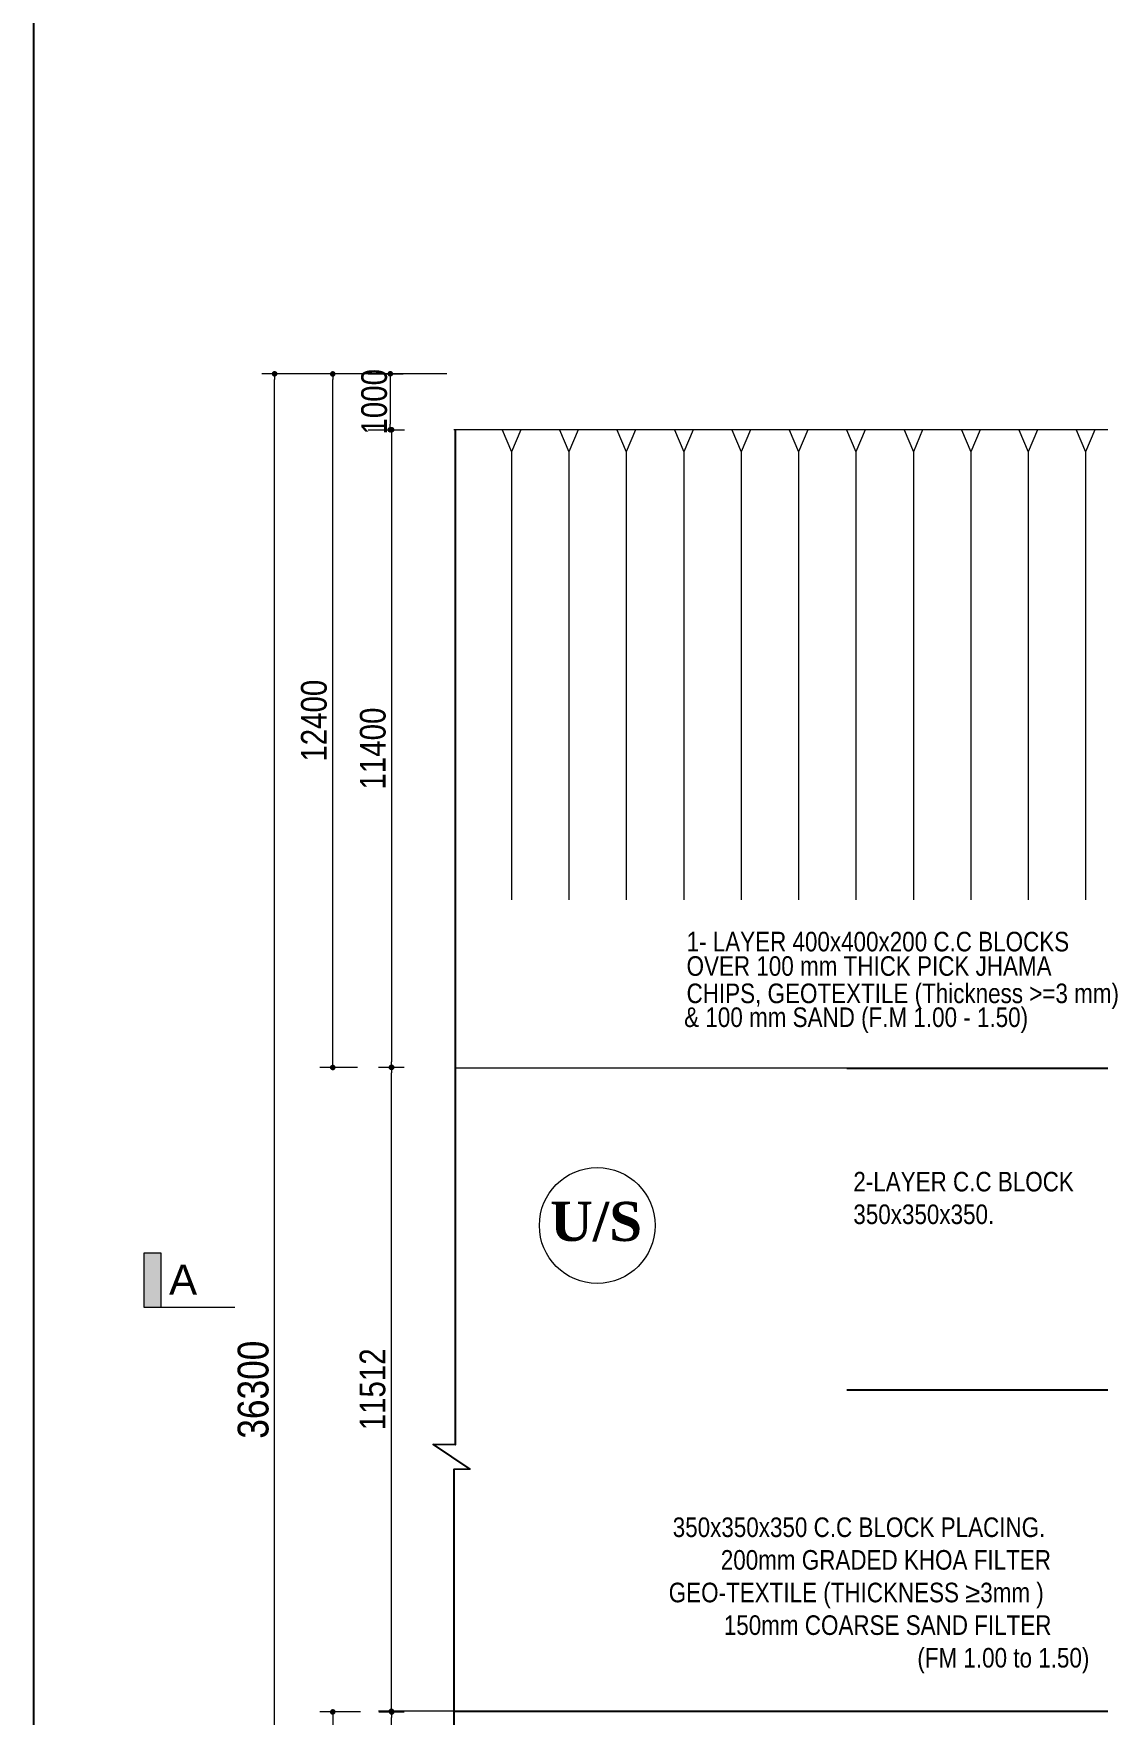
# Model space of a CAD drawing. Extents: x -119161 to 3778985, y -614964 to -30958.
# Drawn here: x 2577358 to 2596379, y -272587 to -242536 of the extents above; entities that cross this region are included whole.
import ezdxf

# ---------------------------------------------------------------- set-up
doc = ezdxf.new("R2010")
doc.units = 0
doc.header["$MEASUREMENT"] = 0
doc.layers.get('0').update_dxf_attribs({"linetype": 'CONTINUOUS'})
doc.layers.get('DEFPOINTS').update_dxf_attribs({"linetype": 'CONTINUOUS'})
for name, color, linetype, lineweight in [('Dim', 7, 'CONTINUOUS', 9), ('Dimension', 8, 'CONTINUOUS', 18), ('line2', 3, 'CONTINUOUS', 30), ('slop', 8, 'CONTINUOUS', 9)]:
    doc.layers.add(name, color=color, linetype=linetype, lineweight=lineweight)
doc.layers.add('LINE', color=7, linetype='CONTINUOUS')
doc.styles.add('1-2', font='arial.ttf')
doc.styles.add('ARIAL', font='ARIALN.TTF')
doc.styles.add('dimText', font='ARIALN.TTF')
doc.dimstyles.new('dim_230', dxfattribs={"dimtxt": 460, "dimasz": 460, "dimexe": 230, "dimexo": 100, "dimgap": 100, "dimtad": 1, "dimdec": 0, "dimzin": 0, "dimdsep": 46, "dimtxsty": 'dimText', "dimcen": 0.09, "dimclrd": 256, "dimclre": 256, "dimclrt": 7, "dimadec": 0, "dimazin": 0, "dimtfac": 1, "dimtdec": 0, "dimtofl": 0, "dimtmove": 0, "dimatfit": 3, "dimfxl": 1, "dimtolj": 1, "dimtzin": 0, "dimlwd": -1, "dimlwe": -1, "dimarcsym": 0})

# ---------------------------------------------------------------- blocks, each defined once
blk = doc.blocks.new('T')
at = {"layer": 'Dim'}
h = blk.add_hatch(color=6, dxfattribs=at)
h.dxf.hatch_style = 1
h.paths.add_polyline_path([(-137, 0), (157, 0), (157, 975), (-137, 975)])
at = {"layer": 'Dimension', "color": 0, "lineweight": 13, "ltscale": 2}
for p, q in [((-137, 0), (-137, 975)), ((-137, 975), (157, 975)), ((157, 975), (157, 0)), ((1481, 0), (-137, 0))]:
    blk.add_line(p, q, dxfattribs=at)
blk = doc.blocks.new('_Dot')
at = {"color": 0, "linetype": 'ByBlock', "lineweight": -2}
blk.add_line((-0.5, 0), (-1, 0), dxfattribs=at)
at = {"color": 0, "linetype": 'ByBlock', "const_width": 0.5}
blk.add_lwpolyline([(-0.25, 0, 1), (0.25, 0, 1)], format="xyb", close=True, dxfattribs=at)
blk = doc.blocks.new('*D1847')
at = {"layer": 'DEFPOINTS', "color": 0, "lineweight": -2, "ltscale": 500}
for p in [(2583760, -272545), (2584085, -272545, 0), (2583264, -283945)]:
    blk.add_point(p, dxfattribs=at)
at = {"layer": 'Dim', "ltscale": 500}
for p, q in [((2583985, -272545), (2583530, -272545)), ((2583760, -283845), (2583760, -272645)), ((2583364, -283945), (2583990, -283945))]:
    blk.add_line(p, q, dxfattribs=at)
at = {"layer": 'Dim', "ltscale": 500, "xscale": 100, "yscale": 100, "zscale": 100}
for p, rotation in [((2583760, -272545), 90), ((2583760, -283945), 270)]:
    blk.add_blockref('_Dot', p, dxfattribs=dict(at, rotation=rotation))
at = {"layer": 'Dim', "color": 7, "ltscale": 500, "insert": (2583425, -278245), "char_height": 460, "attachment_point": 5, "rotation": 90, "style": 'dimText'}
blk.add_mtext('\\A1;11400', dxfattribs=at)
blk = doc.blocks.new('*D1848')
at = {"layer": 'DEFPOINTS', "color": 0, "lineweight": -2, "ltscale": 500}
for p in [(2583302, -272543, 0), (2582707, -284943), (2584848, -284943)]:
    blk.add_point(p, dxfattribs=at)
at = {"layer": 'Dim', "ltscale": 500}
for p, q in [((2583202, -272543), (2582477, -272543)), ((2582707, -272643), (2582707, -284843)), ((2584748, -284943), (2582477, -284943))]:
    blk.add_line(p, q, dxfattribs=at)
at = {"layer": 'Dim', "ltscale": 500, "xscale": 100, "yscale": 100, "zscale": 100}
for p, rotation in [((2582707, -272543), 90), ((2582707, -284943), 270)]:
    blk.add_blockref('_Dot', p, dxfattribs=dict(at, rotation=rotation))
at = {"layer": 'Dim', "color": 7, "ltscale": 500, "insert": (2582372, -278743), "char_height": 460, "attachment_point": 5, "rotation": 90, "style": 'dimText'}
blk.add_mtext('\\A1;12400', dxfattribs=at)
blk = doc.blocks.new('*D1849')
at = {"layer": 'DEFPOINTS', "color": 0, "lineweight": -2, "ltscale": 500}
for p in [(2583755, -261019), (2583985, -261019), (2587762, -272532)]:
    blk.add_point(p, dxfattribs=at)
at = {"layer": 'Dim', "ltscale": 500}
for p, q in [((2583885, -261019), (2583525, -261019)), ((2583755, -272432), (2583755, -261119)), ((2587662, -272532), (2583525, -272532))]:
    blk.add_line(p, q, dxfattribs=at)
at = {"layer": 'Dim', "ltscale": 500, "xscale": 100, "yscale": 100, "zscale": 100}
for p, rotation in [((2583755, -261019), 90), ((2583755, -272532), 270)]:
    blk.add_blockref('_Dot', p, dxfattribs=dict(at, rotation=rotation))
at = {"layer": 'Dim', "color": 7, "ltscale": 500, "insert": (2583420, -266776), "char_height": 460, "attachment_point": 5, "rotation": 90, "style": 'dimText'}
blk.add_mtext('\\A1;11512', dxfattribs=at)
blk = doc.blocks.new('*D1850')
at = {"layer": 'DEFPOINTS', "color": 0, "lineweight": -2, "ltscale": 500}
for p in [(2582707, -248621), (2584848, -248621), (2583249, -261021, 0)]:
    blk.add_point(p, dxfattribs=at)
at = {"layer": 'Dim', "ltscale": 500}
for p, q in [((2584748, -248621), (2582477, -248621)), ((2582707, -260921), (2582707, -248721)), ((2583149, -261021), (2582477, -261021))]:
    blk.add_line(p, q, dxfattribs=at)
at = {"layer": 'Dim', "ltscale": 500, "xscale": 100, "yscale": 100, "zscale": 100}
for p, rotation in [((2582707, -248621), 90), ((2582707, -261021), 270)]:
    blk.add_blockref('_Dot', p, dxfattribs=dict(at, rotation=rotation))
at = {"layer": 'Dim', "color": 7, "ltscale": 500, "insert": (2582372, -254821), "char_height": 460, "attachment_point": 5, "rotation": 90, "style": 'dimText'}
blk.add_mtext('\\A1;12400', dxfattribs=at)
blk = doc.blocks.new('*D1851')
at = {"layer": 'DEFPOINTS', "color": 0, "lineweight": -2, "ltscale": 500}
for p in [(2583264, -249619), (2583760, -261019), (2584085, -261019, 0)]:
    blk.add_point(p, dxfattribs=at)
at = {"layer": 'Dim', "ltscale": 500}
for p, q in [((2583364, -249619), (2583990, -249619)), ((2583760, -249719), (2583760, -260919)), ((2583985, -261019), (2583530, -261019))]:
    blk.add_line(p, q, dxfattribs=at)
at = {"layer": 'Dim', "ltscale": 500, "xscale": 100, "yscale": 100, "zscale": 100}
for p, rotation in [((2583760, -249619), 90), ((2583760, -261019), 270)]:
    blk.add_blockref('_Dot', p, dxfattribs=dict(at, rotation=rotation))
at = {"layer": 'Dim', "color": 7, "ltscale": 500, "insert": (2583425, -255319), "char_height": 460, "attachment_point": 5, "rotation": 90, "style": 'dimText'}
blk.add_mtext('\\A1;11400', dxfattribs=at)
blk = doc.blocks.new('*D1852')
at = {"layer": 'DEFPOINTS', "color": 0, "lineweight": -2, "ltscale": 500}
for p in [(2583240, -248619), (2583242, -249619), (2583736, -249619)]:
    blk.add_point(p, dxfattribs=at)
at = {"layer": 'Dim', "ltscale": 500}
for p, q in [((2583340, -248619), (2583966, -248619)), ((2583736, -248719), (2583736, -249519)), ((2583342, -249619), (2583966, -249619))]:
    blk.add_line(p, q, dxfattribs=at)
at = {"layer": 'Dim', "ltscale": 500, "xscale": 100, "yscale": 100, "zscale": 100}
for p, rotation in [((2583736, -248619), 90), ((2583736, -249619), 270)]:
    blk.add_blockref('_Dot', p, dxfattribs=dict(at, rotation=rotation))
at = {"layer": 'Dim', "color": 7, "ltscale": 500, "insert": (2583449, -249119), "char_height": 460, "attachment_point": 5, "rotation": 90, "style": 'dimText'}
blk.add_mtext('\\A1;1000', dxfattribs=at)
blk = doc.blocks.new('*D1853')
at = {"layer": 'DEFPOINTS', "color": 0, "lineweight": -2, "ltscale": 500}
for p in [(2581667, -248619), (2583319, -248619), (2583319, -284945)]:
    blk.add_point(p, dxfattribs=at)
at = {"layer": 'Dim', "ltscale": 500}
for p, q in [((2583219, -248619), (2581437, -248619)), ((2581667, -284845), (2581667, -248719)), ((2583219, -284945), (2581437, -284945))]:
    blk.add_line(p, q, dxfattribs=at)
at = {"layer": 'Dim', "ltscale": 500, "xscale": 100, "yscale": 100, "zscale": 100}
for p, rotation in [((2581667, -248619), 90), ((2581667, -284945), 270)]:
    blk.add_blockref('_Dot', p, dxfattribs=dict(at, rotation=rotation))
at = {"layer": 'Dim', "color": 7, "ltscale": 500, "insert": (2581286, -266782), "char_height": 550, "attachment_point": 5, "rotation": 90, "style": 'ARIAL'}
blk.add_mtext('\\A1;36300', dxfattribs=at)

msp = doc.modelspace()

# ---------------------------------------------------------------- linework, layer by layer
at = {"layer": 'Dim', "color": 8, "ltscale": 500, "elevation": 0}
for points in [[(2585735.1, -249619), (2585901.7, -250014.1)], [(2585735.1, -249619), (2585901.7, -250014.1)], [(2586068.4, -249619), (2585901.7, -250014.1)], [(2586068.4, -249619), (2585901.7, -250014.1)], [(2586761.7, -249619), (2586928.3, -250014.1)], [(2586761.7, -249619), (2586928.3, -250014.1)], [(2587095, -249619), (2586928.3, -250014.1)], [(2587095, -249619), (2586928.3, -250014.1)], [(2587788.3, -249619), (2587955, -250014.1)], [(2587788.3, -249619), (2587955, -250014.1)], [(2588121.7, -249619), (2587955, -250014.1)], [(2588121.7, -249619), (2587955, -250014.1)], [(2588814.9, -249619), (2588981.6, -250014.1)], [(2588814.9, -249619), (2588981.6, -250014.1)], [(2589148.3, -249619), (2588981.6, -250014.1)], [(2589148.3, -249619), (2588981.6, -250014.1)], [(2589841.5, -249619), (2590008.2, -250014.1)], [(2589841.5, -249619), (2590008.2, -250014.1)], [(2590174.8, -249619), (2590008.2, -250014.1)], [(2590174.8, -249619), (2590008.2, -250014.1)], [(2590868.1, -249619), (2591034.8, -250014.1)], [(2590868.1, -249619), (2591034.8, -250014.1)], [(2591201.5, -249619), (2591034.8, -250014.1)], [(2591201.5, -249619), (2591034.8, -250014.1)], [(2591894.7, -249619), (2592061.4, -250014.1)], [(2591894.7, -249619), (2592061.4, -250014.1)], [(2592228, -249619), (2592061.4, -250014.1)], [(2592228, -249619), (2592061.4, -250014.1)], [(2592921.3, -249619), (2593088, -250014.1)], [(2592921.3, -249619), (2593088, -250014.1)], [(2593254.6, -249619), (2593088, -250014.1)], [(2593254.6, -249619), (2593088, -250014.1)], [(2593947.9, -249619), (2594114.6, -250014.1)], [(2593947.9, -249619), (2594114.6, -250014.1)], [(2594281.3, -249619), (2594114.6, -250014.1)], [(2594281.3, -249619), (2594114.6, -250014.1)], [(2594974.5, -249619), (2595141.2, -250014.1)], [(2594974.5, -249619), (2595141.2, -250014.1)], [(2595307.9, -249619), (2595141.2, -250014.1)], [(2595307.9, -249619), (2595141.2, -250014.1)], [(2596001.1, -249619), (2596167.8, -250014.1)], [(2596001.1, -249619), (2596167.8, -250014.1)], [(2596334.5, -249619), (2596167.8, -250014.1)], [(2596334.5, -249619), (2596167.8, -250014.1)], [(2585901.7, -250013.9), (2585901.6, -258023.9)], [(2587954.9, -250013.9), (2587954.8, -258023.9)], [(2590008.1, -250013.9), (2590008.1, -258023.9)], [(2592061.3, -250013.9), (2592061.3, -258023.9)], [(2594114.5, -250013.9), (2594114.5, -258023.9)], [(2596167.7, -250013.9), (2596167.7, -258023.9)]]:
    msp.add_lwpolyline(points, dxfattribs=at)
at = {"layer": 'Dim', "color": 8, "ltscale": 500}
for points in [[(2586928.3, -250013.9), (2586928.3, -258023.9)], [(2588981.5, -250013.9), (2588981.5, -258023.9)], [(2591034.7, -250013.9), (2591034.7, -258023.9)], [(2593087.9, -250013.9), (2593087.9, -258023.9)], [(2595141.1, -250013.9), (2595141.1, -258023.9)]]:
    msp.add_lwpolyline(points, dxfattribs=at)
at = {"layer": 'Dimension', "color": 0, "lineweight": 13, "ltscale": 2}
for p, q in [((2609884.2, -249619, 0), (2584869.3, -249619, 0)), ((2609884.2, -249619, 0), (2584897.3, -249619, 0)), ((2602884.4, -261031.6, 0), (2584897.3, -261032.4, 0))]:
    msp.add_line(p, q, dxfattribs=at)
at = {"layer": 'Dimension', "color": 0, "lineweight": 18, "ltscale": 2}
msp.add_line((2609884.2, -249619, 0), (2584897.3, -249619, 0), dxfattribs=at)
at = {"layer": 'LINE', "color": 0, "linetype": 'ByBlock', "lineweight": -2}
for p, q in [((2591899.6, -261031.9, 0), (2598153.9, -261031.9, 0)), ((2591899.6, -266781.9, 0), (2598153.9, -266781.9, 0)), ((2584869.3, -272531.8), (2597583.9, -272531.5))]:
    msp.add_line(p, q, dxfattribs=at)
at = {"layer": 'LINE', "elevation": 0}
msp.add_lwpolyline([(2577358.1, -316259.2), (2686396.6, -316259.2), (2686396.6, -239153.4), (2577358.1, -239153.4)], close=True, dxfattribs=at)
msp.add_lwpolyline([(2584897.3, -249619), (2584897.3, -267765.2), (2584501.3, -267763.3), (2585155.6, -268202.7), (2584869.3, -268206.5), (2584869.3, -283944.9)], dxfattribs=at)
at = {"layer": 'slop', "color": 7}
msp.add_circle((2587435.7, -263846, 0), 1034.5, dxfattribs=at)

# ---------------------------------------------------------------- block references
at = {"layer": 'line2', "color": 1}
msp.add_blockref('T', (2579474.4, -265309.7), dxfattribs=at)

# ---------------------------------------------------------------- texts
at = {"layer": 'Dim', "color": 7, "style": 'ARIAL'}
for s, p in [('1- LAYER 400x400x200 C.C BLOCKS', (2589033.3, -258945.3)), ('OVER 100 mm THICK PICK JHAMA', (2589033.3, -259382.3)), ('CHIPS, GEOTEXTILE (Thickness >=3 mm) ', (2589033.3, -259870.6)), ('& 100 mm SAND (F.M 1.00 - 1.50)', (2588990.5, -260297.4))]:
    msp.add_text(s, height=350, dxfattribs=at).set_placement(p)
at = {"layer": 'Dim', "color": 7, "char_height": 350, "width": 12758.185, "attachment_point": 4, "style": 'ARIAL'}
for s, insert in [('2-LAYER C.C BLOCK\\P350x350x350.', (2592015.1, -263356.5, 0)), ('\\pi1846;350x350x350 C.C BLOCK PLACING.\\P\\pi2594; 200mm GRADED KHOA FILTER\\P\\pi1663; GEO-TEXTILE (THICKNESS {\\C0;≥}3mm )\\P\\pi2648; 150mm COARSE SAND FILTER\\P\\pi6220;(FM 1.00 to 1.50) ', (2586939.6, -270460.8, 0))]:
    msp.add_mtext(s, dxfattribs=dict(at, insert=insert))
at = {"layer": 'Dimension', "color": 1, "lineweight": 13, "ltscale": 2, "insert": (2587415.3, -263777.9, 0), "char_height": 700, "width": 3387.731, "attachment_point": 5, "style": '1-2'}
msp.add_mtext('{\\fTimes New Roman|b1|i0|c0|p18;U/S}', dxfattribs=at)
at = {"layer": 'Dimension', "color": 0, "lineweight": 13, "ltscale": 2, "insert": (2580030.8, -264814.3), "char_height": 540, "attachment_point": 5, "style": '1-2'}
msp.add_mtext('A', dxfattribs=at)

# ---------------------------------------------------------------- dimensions: what is measured, and where the dimension line sits
at = {"layer": 'Dim', "ltscale": 500}
dim = msp.add_linear_dim(base=(2583735.9, -249619), p1=(2583240.3, -248619), p2=(2583242.3, -249619), angle=270, dimstyle='dim_230', override={"dimasz": 100, "dimblk1": 'Dot', "dimblk2": 'Dot', "dimsah": 1, "dimtmove": 2}, dxfattribs=at)
dim.commit()
dim.dimension.update_dxf_attribs({"geometry": '*D1852', "text_midpoint": (2583448.9, -249119), "dimtype": 160})
dim = msp.add_linear_dim(base=(2581667.2, -248619), p1=(2583319.2, -284944.9), p2=(2583319.2, -248619), angle=90, text='36300', dimstyle='dim_230', override={"dimtxt": 550, "dimasz": 100, "dimtxsty": 'ARIAL', "dimblk1": 'Dot', "dimblk2": 'Dot', "dimsah": 1, "dimtmove": 2}, dxfattribs=at)
dim.commit()
dim.dimension.update_dxf_attribs({"geometry": '*D1853', "text_midpoint": (2581286.4, -266782)})
for base, p1, p2, angle, picture, middle in [((2582706.8, -248621), (2583249.2, -261021, 0), (2584847.7, -248621), 270, '*D1850', (2582371.9, -254821)), ((2583760.1, -261019.4), (2583264.5, -249619), (2584085.1, -261019.4, 0), 270, '*D1851', (2583425.3, -255319.2)), ((2583755.1, -261019.4), (2587762.2, -272531.8), (2583985.1, -261019.4), 90, '*D1849', (2583420.2, -266775.6)), ((2582706.8, -284942.9), (2583301.9, -272542.9, 0), (2584847.7, -284942.9), 90, '*D1848', (2582371.9, -278742.9)), ((2583760.1, -272544.5), (2583264.5, -283944.9), (2584085.1, -272544.5, 0), 90, '*D1847', (2583425.3, -278244.7))]:
    dim = msp.add_linear_dim(base=base, p1=p1, p2=p2, angle=angle, dimstyle='dim_230', override={"dimasz": 100, "dimblk1": 'Dot', "dimblk2": 'Dot', "dimsah": 1, "dimtmove": 2}, dxfattribs=at)
    dim.commit()
    dim.dimension.update_dxf_attribs({"geometry": picture, "text_midpoint": middle})

doc.saveas('drawing.dxf')
